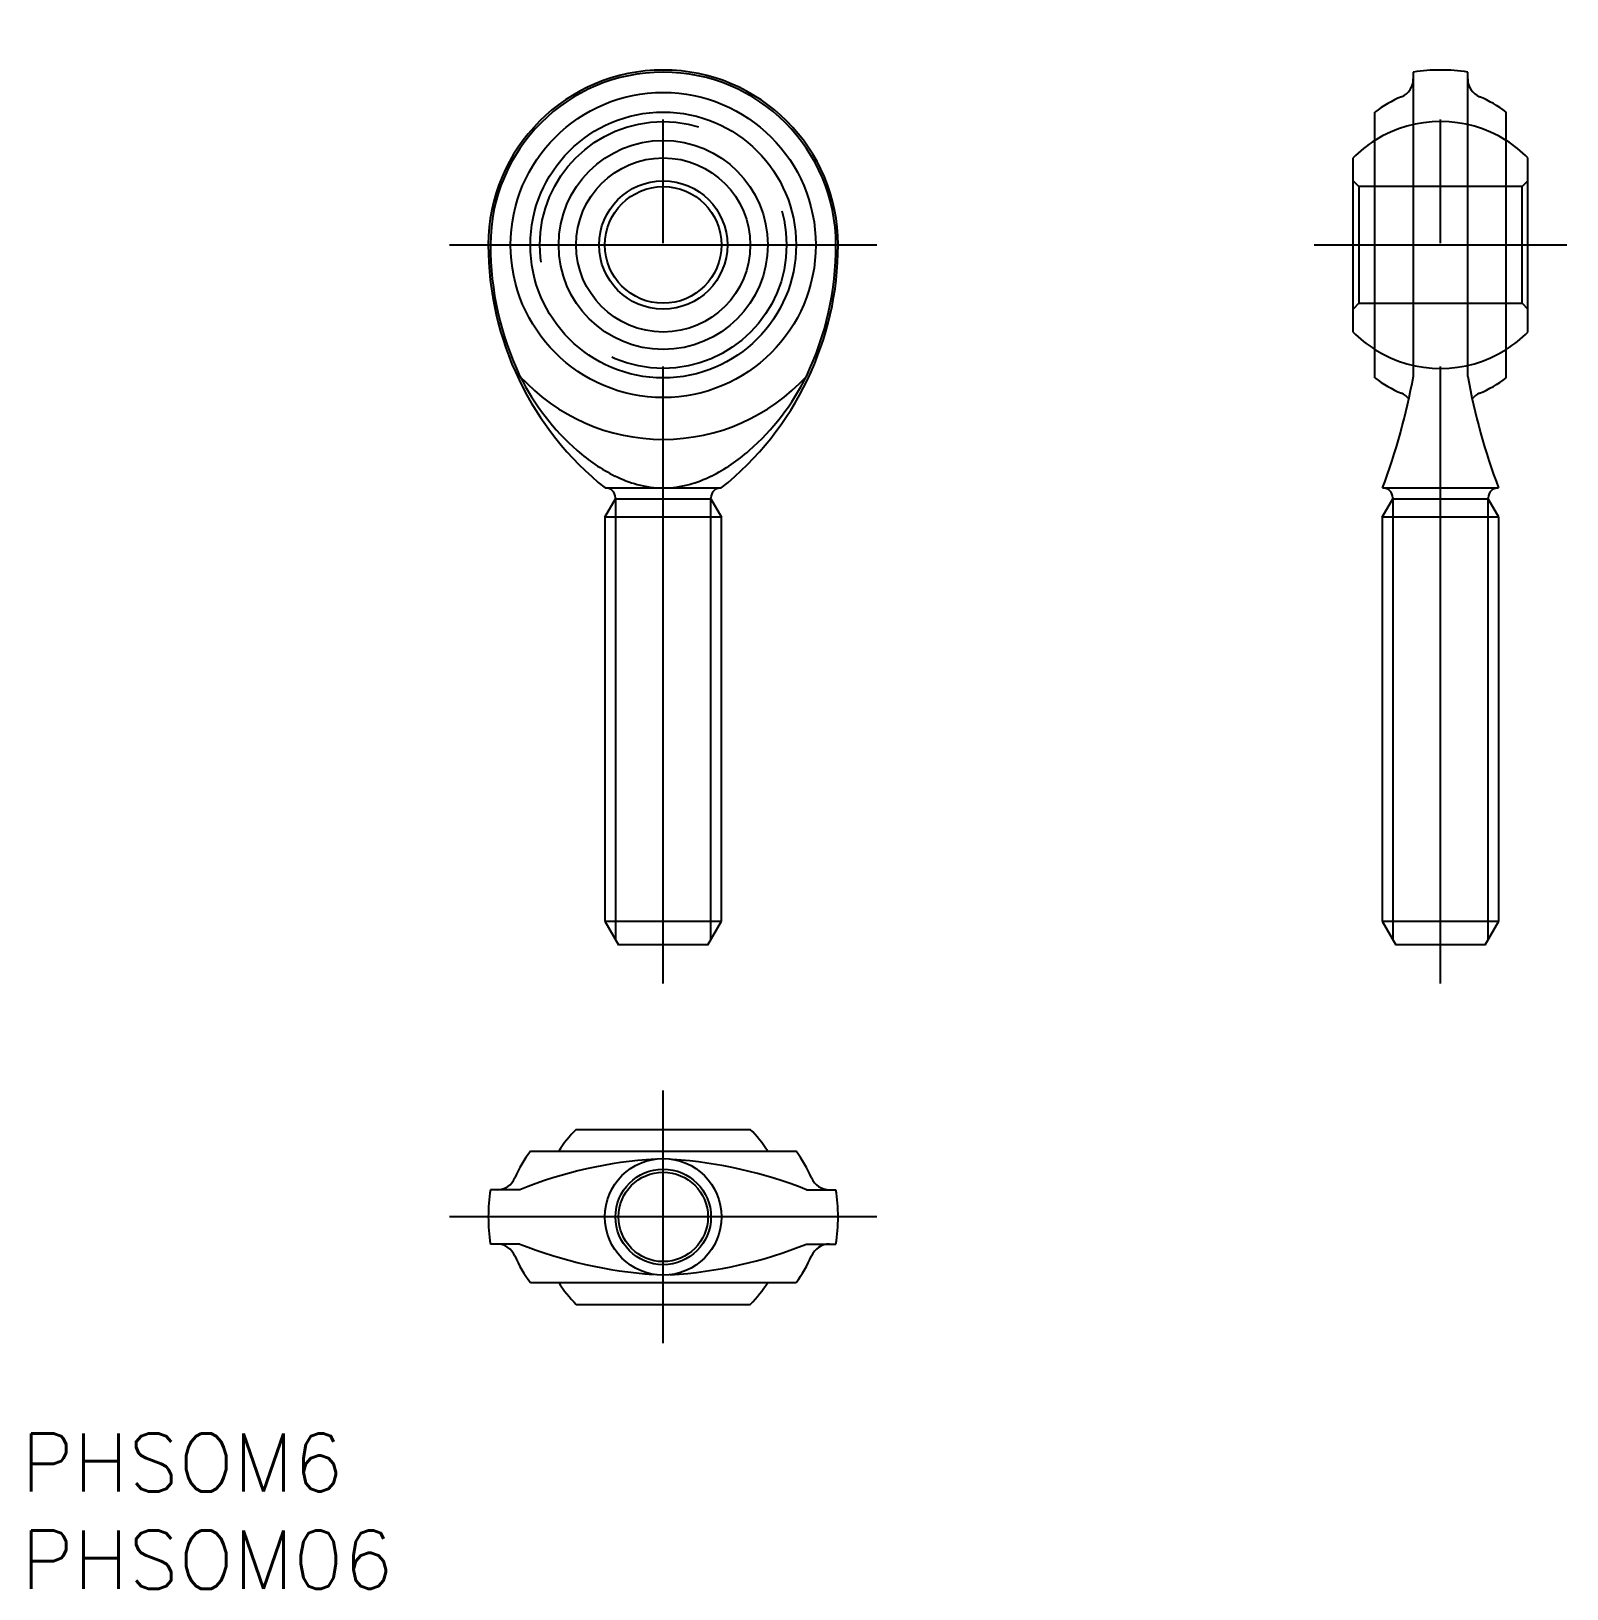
# Model space of a CAD drawing. Extents: x -32.5 to 46.5, y -19.1 to 61.
import ezdxf

# ---------------------------------------------------------------- set-up
doc = ezdxf.new("R2010")
doc.units = 0
doc.linetypes.add('CENTER', pattern=[50.8, 31.75, -6.35, 6.35, -6.35])
doc.linetypes.add('DASHED', pattern=[19.05, 12.7, -6.35])
doc.layers.get('0').update_dxf_attribs({"linetype": 'CONTINUOUS'})
doc.layers.add('CENTER', color=1, linetype='CENTER')
doc.styles.get("Standard").update_dxf_attribs({"font": 'txt.shx', "height": 3, "bigfont": 'bigfont.shx'})

msp = doc.modelspace()

# ---------------------------------------------------------------- linework, layer by layer
at = {"color": 7, "linetype": 'CONTINUOUS'}
for p, q in [((38.6, 58.89), (38.6, 43.242)), ((41.4, 43.242), (41.4, 58.89)), ((36.625, 43.163), (36.625, 56.837)), ((43.375, 43.163), (43.375, 56.837)), ((35.5, 45.52), (35.5, 54.48)), ((44.5, 45.52), (44.5, 54.48)), ((-3, 36), (-2.458, 36.938)), ((-2.987, 37.5), (2.987, 37.5)), ((-2.458, 37), (-2.458, 36.938)), ((-2.458, 36.938), (2.458, 36.938)), ((2.458, 36.938), (2.458, 37)), ((2.458, 36.938), (3, 36)), ((37, 36), (37.541, 36.938)), ((37.013, 37.5), (42.987, 37.5)), ((37.541, 37), (37.541, 36.938)), ((37.541, 36.938), (42.458, 36.938)), ((42.458, 36.938), (42.458, 37)), ((43, 36), (42.458, 36.938)), ((3, 36), (-3, 36)), ((-3, 36), (-3, 15.212)), ((3, 15.212), (3, 36)), ((37, 36), (37, 15.212)), ((43, 36), (37, 36)), ((43, 15.212), (43, 36)), ((-3, 15.212), (3, 15.212)), ((-3, 15.212), (-2.3, 14)), ((2.3, 14), (3, 15.212)), ((37, 15.212), (43, 15.212)), ((37, 15.212), (37.7, 14)), ((42.3, 14), (43, 15.212)), ((2.3, 14), (-2.3, 14)), ((42.3, 14), (37.7, 14)), ((-4.48, 4.5), (4.48, 4.5)), ((-6.837, 3.375), (6.837, 3.375)), ((-7.371, 1.4), (-8.89, 1.4)), ((7.371, 1.4), (8.89, 1.4)), ((-7.371, -1.4), (-8.89, -1.4)), ((7.371, -1.4), (8.89, -1.4)), ((-6.837, -3.375), (6.837, -3.375)), ((-4.48, -4.5), (4.48, -4.5))]:
    msp.add_line(p, q, dxfattribs=at)
at = {"color": 3, "linetype": 'DASHED'}
for p, q in [((35.8, 53), (35.5, 53.3)), ((35.8, 53), (35.8, 47)), ((44.2, 53), (35.8, 53)), ((44.2, 53), (44.5, 53.3)), ((44.2, 47), (44.2, 53)), ((35.8, 47), (35.5, 46.7)), ((35.8, 47), (44.2, 47)), ((44.2, 47), (44.5, 46.7))]:
    msp.add_line(p, q, dxfattribs=at)
at = {"color": 3, "linetype": 'CONTINUOUS'}
for p, q in [((-2.458, 36.938), (-2.458, 14.275)), ((2.458, 14.275), (2.458, 36.938)), ((37.541, 36.938), (37.541, 14.275)), ((42.458, 14.275), (42.458, 36.938))]:
    msp.add_line(p, q, dxfattribs=at)
at = {"color": 7, "linetype": 'CONTINUOUS'}
for centre, radius in [((0, 50), 7.85), ((0, 50), 6.837), ((0, 50), 5.379), ((0, 50), 4.48), ((0, 50), 3.3), ((0, 50), 3), ((0, 0), 3), ((0, 0), 2.3)]:
    msp.add_circle(centre, radius, dxfattribs=at)
at = {"color": 3, "linetype": 'DASHED'}
msp.add_circle((0, 50), 6.35, dxfattribs=at)
at = {"color": 3, "linetype": 'CONTINUOUS'}
msp.add_circle((0, 0), 2.458, dxfattribs=at)
at = {"color": 7, "linetype": 'CONTINUOUS'}
for centre, radius, start, end in [((0, 50), 9, 0, 180), ((0, 50), 8.89, 0, 180), ((37.6, 58.549), 1, 292.94038, 0), ((40, 50), 9, 81.05098, 98.94902), ((42.4, 58.549), 1, 180, 247.05962), ((40.465, 51.78), 6.35, 112.94038, 127.20711), ((39.535, 51.78), 6.35, 52.79289, 67.05962), ((40, 50), 6.35, 122.10659, 135.12611), ((40, 50), 6.35, 44.87389, 57.89341), ((7, 50), 16, 180, 231.37517), ((6.885, 49.997), 15.775, 179.98955, 205.35295), ((-7, 50), 16, 308.62483, 0), ((-6.88, 49.996), 15.77, 334.64286, 0.01464), ((40, 50), 6.35, 224.87389, 237.89341), ((40, 50), 6.35, 302.10659, 315.12611), ((0, 50), 10, 222.51433, 317.48567), ((3.971, 48.937), 12.691, 206.65869, 228.57381), ((-3.971, 48.937), 12.691, 311.42619, 333.34131), ((40.465, 48.22), 6.35, 232.79289, 247.05962), ((6.139, 49.126), 32.99, 339.36552, 349.7267), ((73.212, 48.946), 32.319, 190.1655, 200.74228), ((39.535, 48.22), 6.35, 292.94038, 307.20711), ((37.6, 41.451), 1, 39.66414, 67.05962), ((42.4, 41.451), 1, 112.94038, 140.46531), ((1.579, 46.262), 9.103, 228.72561, 243.50602), ((-1.579, 46.262), 9.103, 296.49398, 311.27439), ((0.359, 43.887), 6.433, 243.79323, 254.69706), ((0.015, 42.632), 5.132, 254.70854, 269.8381), ((-0.015, 42.632), 5.132, 270.1619, 285.29146), ((-0.359, 43.887), 6.433, 285.30294, 296.20677), ((-2.959, 37), 0.5, 0, 90), ((2.958, 37), 0.5, 90, 180), ((37.041, 37), 0.5, 0, 90), ((42.959, 37), 0.5, 90, 180), ((0, 0), 6.35, 134.87389, 147.89341), ((0, 0), 6.35, 32.10659, 45.12611), ((-1.78, -0.465), 6.35, 142.79289, 157.05962), ((1.78, -0.465), 6.35, 22.94038, 37.20711), ((0.966, -19.317), 22.332, 93.52026, 111.92136), ((-1.119, -20.091), 23.107, 68.44318, 86.01897), ((-8.549, 2.4), 1, 270, 337.05962), ((8.549, 2.4), 1, 202.94038, 270), ((0, 0), 9, 171.05098, 188.94902), ((0, 0), 9, 351.05098, 8.94902), ((-8.549, -2.4), 1, 22.94038, 90), ((1.104, 20.044), 23.058, 248.43554, 266.01297), ((-1.005, 19.447), 22.467, 273.48848, 291.88896), ((8.549, -2.4), 1, 90, 157.05962), ((-1.78, 0.465), 6.35, 202.94038, 217.20711), ((1.78, 0.465), 6.35, 322.79289, 337.05962), ((0, 0), 6.35, 212.10659, 225.12611), ((0, 0), 6.35, 314.87389, 327.89341)]:
    msp.add_arc(centre, radius, start, end, dxfattribs=at)
at = {"color": 3, "linetype": 'DASHED'}
for start, end in [(57.89341, 122.10659), (237.89341, 302.10659)]:
    msp.add_arc((40, 50), 6.35, start, end, dxfattribs=at)
at = {"layer": 'CENTER', "color": 1, "linetype": 'CENTER'}
for p, q in [((0, 12), (0, 61)), ((40, 12), (40, 61)), ((-11, 50), (11, 50)), ((33.5, 50), (46.5, 50)), ((0, -6.5), (0, 6.5)), ((11, 0), (-11, 0))]:
    msp.add_line(p, q, dxfattribs=at)

# ---------------------------------------------------------------- texts
at = {"color": 7, "linetype": 'CONTINUOUS'}
for s, p in [('PHSOM6', (-33.04, -14.135)), ('PHSOM06', (-33.04, -19.135))]:
    msp.add_text(s, height=3, dxfattribs=at).set_placement(p)

doc.saveas('drawing.dxf')
